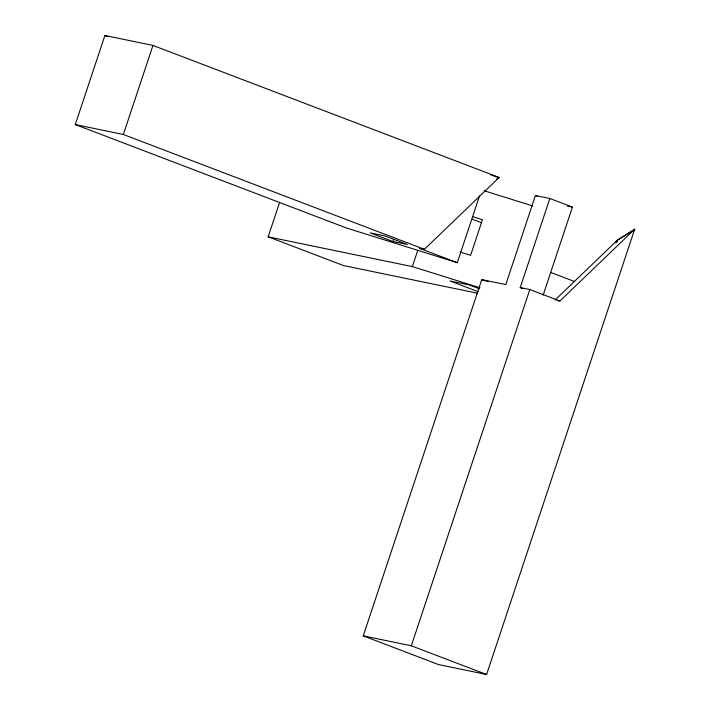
<?xml version="1.0" encoding="UTF-8"?>
<svg xmlns="http://www.w3.org/2000/svg" width="710" height="710" viewBox="0 0 710 710"><rect width="100%" height="100%" fill="white"/><g stroke="black" fill="none" stroke-linecap="round" stroke-linejoin="round"><path stroke-width="1.06" d="M479.552 195.791L457.275 262.709L346.258 227.928L75.269 124.561L104.894 35.5L152.97 45.422L499.236 177.509L496.822 178.973M75.269 124.561L123.345 134.492L152.97 45.422M477.653 293.257L343.436 265.54L268.158 236.829L279.66 202.252M392.878 241.506L407.3 244.489L384.722 235.871L370.3 232.898L392.878 241.506L393.58 239.412M268.158 236.829L412.368 266.605L417.844 250.16M498.935 177.633L490.734 174.846M557.013 300.419L559.888 301.013L634.687 229.179L486.598 674.5L438.523 664.578L363.254 635.858L481.753 279.616L505.795 284.577L535.42 195.516L549.842 198.498L572.42 207.107L543.141 295.12M523.181 288.686L520.217 287.559L549.842 198.498M363.254 635.858L411.321 645.789L529.829 289.538L559.888 301.013M616.759 242.261L617.514 240.069L634.678 229.357L617.478 240.157L615.561 242.873M633.462 230.998L634.731 229.197M457.293 262.709L419.592 248.331L424.394 249.325L499.157 177.482M555.087 300.019L617.514 240.069M567.272 206.042L572.42 207.107M520.217 287.559L529.829 289.538M484.167 190.75L532.66 205.944M473.002 216.754L482.445 219.718L470.597 255.343L460.098 252.05M488.098 281.604L481.753 279.616L484.806 280.778M412.368 266.605L480.031 287.798M535.42 195.516L537.47 196.297M104.894 35.5L108 36.68M472.292 219.212L481.575 222.745M550.525 272.374L574.612 281.559M123.345 134.492L424.394 249.325M479.277 288.757L469.239 284.932L450.007 280.965L478.114 291.686M411.321 645.789L486.598 674.5"/></g></svg>
